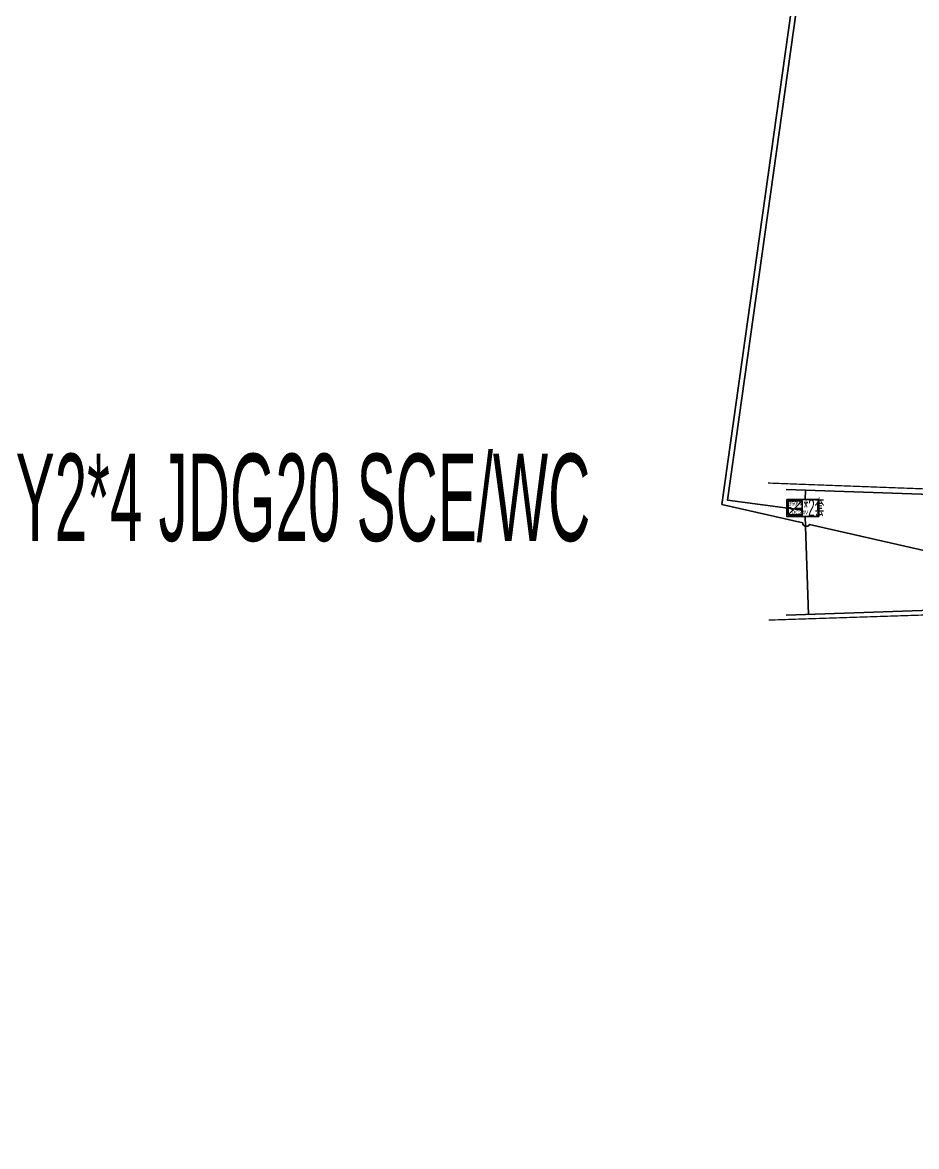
# Model space of a CAD drawing. Header units: inches. Extents: x -187843 to 1582678, y -554589 to 1835338.
# Drawn here: x 1307634 to 1343450, y -326415 to -281367 of the extents above; entities that cross this region are included whole.
import ezdxf
from ezdxf.lldxf.tags import DXFTag

# ---------------------------------------------------------------- set-up
doc = ezdxf.new("R2010")
doc.units = ezdxf.units.IN
doc.header["$MEASUREMENT"] = 0
doc.layers.get('0').update_dxf_attribs({"color": 253})
for name, color, linetype in [('0-LIGHT-TXT', 90, 'Continuous'), ('0-SL01', 1, 'Continuous'), ('0-开关电源', 3, 'Continuous'), ('LT-220V', 5, 'Continuous'), ('LT-24V', 4, 'Continuous')]:
    doc.layers.add(name, color=color, linetype=linetype)
doc.styles.add('SMDEI', font='smsim.shx', dxfattribs={"width": 0.75, "bigfont": 'smfs.shx'})
doc.styles.get("Standard").update_dxf_attribs({"font": 'arial.ttf'})
tags = doc.linetypes.add('SL01_LINE', pattern='A,0.3,-0.3,["SL01",Standard,S=0.2,R=-0.1,X=-0.1,Y=-0.1],-1.2', length=1.8).pattern_tags.tags
tags[6] = DXFTag(74, 10)

# ---------------------------------------------------------------- blocks, each defined once
blk = doc.blocks.new('LEDDR01')
at = {"layer": '0-开关电源'}
for p, q in [((-224, 0), (224, 448)), ((19, 205), (198, 205))]:
    blk.add_line(p, q, dxfattribs=at)
blk.add_lwpolyline([(-224, 0), (224, 0), (224, 448), (-224, 448)], close=True, dxfattribs=at)
for centre, start, end in [((-171, 187), 19.4712, 160.5288), ((-81, 219), 199.4712, 340.5288)]:
    blk.add_arc(centre, 47.5, start, end, dxfattribs=at)
at = {"color": 3}
for s, p in [('350W', (-219, 302)), ('DC24V', (-122, 21))]:
    blk.add_text(s, height=120, dxfattribs=at).set_placement(p)

msp = doc.modelspace()

# ---------------------------------------------------------------- linework, layer by layer
at = {"layer": '0-LIGHT-TXT', "color": 7}
msp.add_lwpolyline([(1338252, -300491), (1339531, -300491), (1339531, -301163), (1338252, -301163)], close=True, dxfattribs=at)
at = {"layer": '0-SL01', "linetype": 'SL01_LINE', "const_width": 50}
msp.add_lwpolyline([(1293999, -334140, -0.063253), (1289993, -302603, -0.198348), (1326672, -213712), (1326991, -214029)], format="xyb", dxfattribs=at)
for points in [[(1337499, -299825), (1351083, -300332)], [(1351083, -304875), (1337524, -305318)]]:
    msp.add_lwpolyline(points, dxfattribs=at)
at = {"layer": 'LT-220V'}
for points in [[(1320903, -215515, 0.189523), (1287170, -304485, 0.189523)], [(1328996, -257682), (1328863, -258584), (1327938, -262619), (1340512, -266072), (1335654, -300684), (1338894, -301421, 0.787581), (1339162, -301482), (1351972, -304395), (1359063, -304214)], [(1327147, -261594), (1327275, -261629, -0.849484), (1328217, -261887), (1340818, -265327), (1335880, -300512), (1338895, -300906)]]:
    msp.add_lwpolyline(points, format="xyb", dxfattribs=at)
at = {"layer": 'LT-24V', "color": 4}
for points in [[(1350996, -300529), (1338234, -300083)], [(1338987, -300491), (1339001, -300110)], [(1338987, -301163), (1339125, -305093)], [(1338234, -305124), (1351045, -304677)]]:
    msp.add_lwpolyline(points, dxfattribs=at)

# ---------------------------------------------------------------- block references
at = {"layer": '0-开关电源', "color": 3, "xscale": 1.25, "yscale": 1.25, "zscale": 1.25}
msp.add_blockref('LEDDR01', (1338593, -301101), dxfattribs=at)

# ---------------------------------------------------------------- texts
at = {"layer": '0-LIGHT-TXT', "color": 7, "style": 'SMDEI', "width": 0.5}
for s, height, p in [('WDZB-RYJY2*4 JDG20 SCE/WC', 3500, (1295272, -302151)), ('*2套', 700, (1338928, -301163))]:
    msp.add_text(s, height=height, dxfattribs=at).set_placement(p)

doc.saveas('drawing.dxf')
